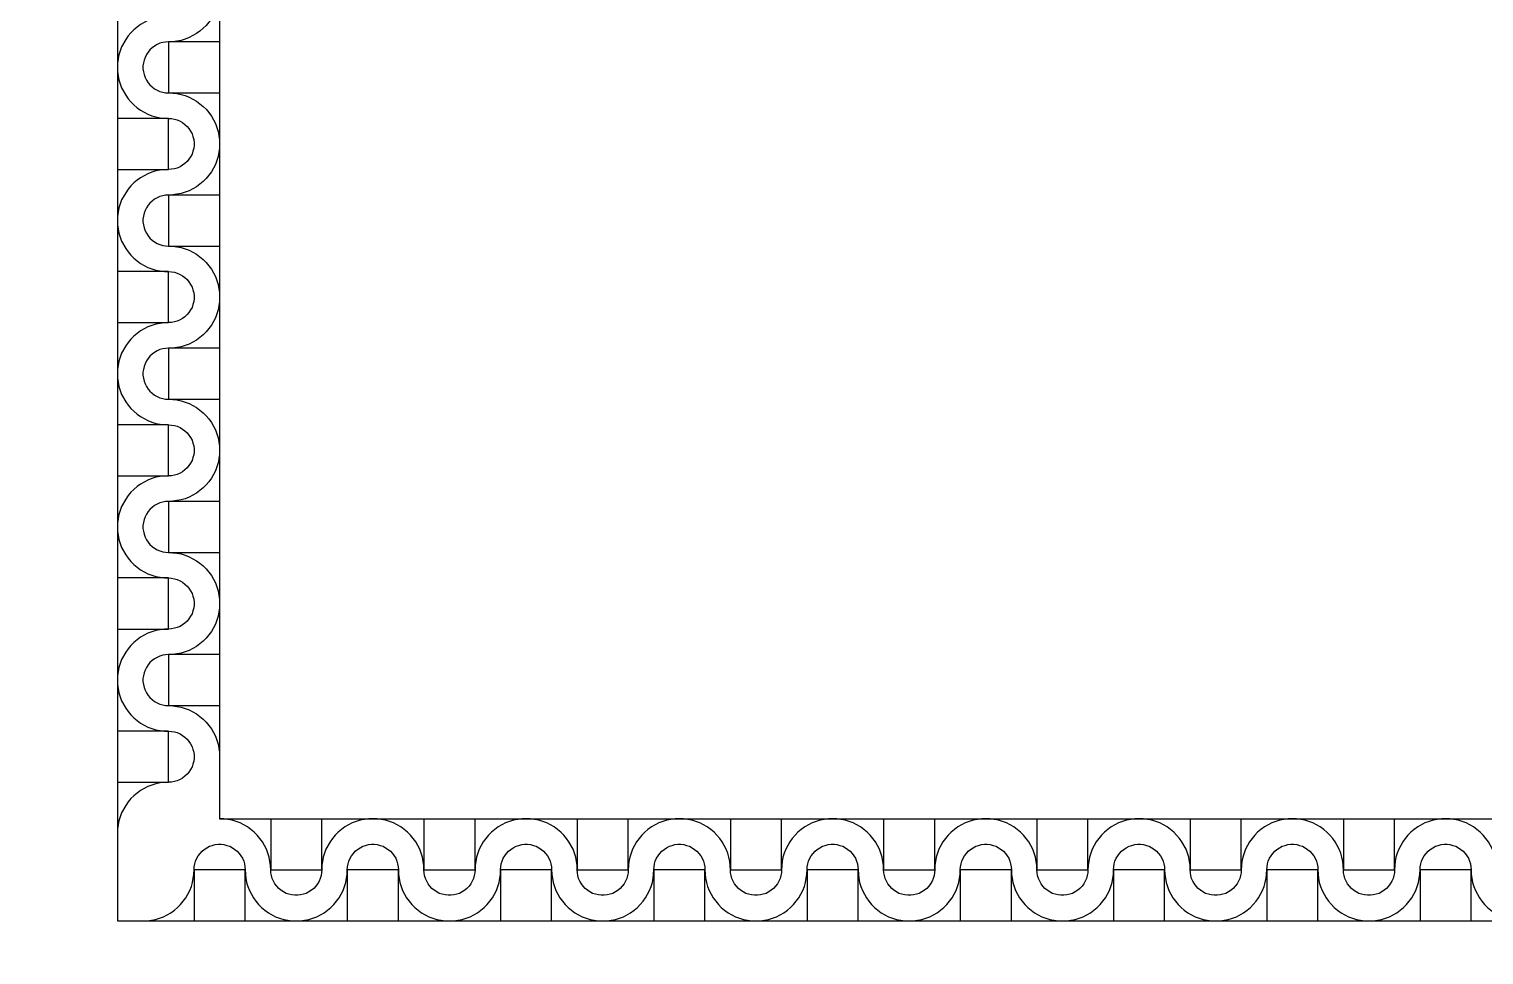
# Model space of a CAD drawing. Extents: x 190.8 to 267.1, y 124 to 174.8.
# Drawn here: x 217.604 to 219.597, y 134.964 to 136.233 of the extents above; entities that cross this region are included whole.
import ezdxf

# ---------------------------------------------------------------- set-up
doc = ezdxf.new("R2010")
doc.units = 0
doc.header["$MEASUREMENT"] = 0

msp = doc.modelspace()

# ---------------------------------------------------------------- linework, layer by layer
msp.add_lwpolyline([(220.4896, 135.0106), (220.4896, 132.8456), (205.4896, 132.8456), (204.0684, 134.2479), (204.0684, 138.1133), (205.4896, 139.5156), (220.4896, 139.5156), (220.4896, 137.3506), (217.7246, 137.3506), (217.7246, 135.0106)], close=True)
for points in [[(220.6646, 137.2106), (217.8646, 137.2106), (217.8646, 135.1506), (220.6646, 135.1506)], [(217.8646, 136.2856), (217.8644, 136.2798), (217.8636, 136.2741), (217.8626, 136.2683), (217.8609, 136.2628), (217.8589, 136.2573), (217.8534, 136.2473), (217.8499, 136.2426), (217.8461, 136.2381), (217.8421, 136.2341), (217.8376, 136.2303), (217.8329, 136.2268), (217.8229, 136.2213), (217.8174, 136.2193), (217.8119, 136.2176), (217.8061, 136.2166), (217.8004, 136.2158), (217.7946, 136.2156)], [(217.7946, 136.2506), (217.7889, 136.2503), (217.7831, 136.2496), (217.7774, 136.2486), (217.7719, 136.2468), (217.7664, 136.2448), (217.7564, 136.2393), (217.7516, 136.2358), (217.7471, 136.2321), (217.7431, 136.2281), (217.7394, 136.2236), (217.7359, 136.2188), (217.7304, 136.2088), (217.7284, 136.2033), (217.7266, 136.1978), (217.7256, 136.1921), (217.7249, 136.1863), (217.7246, 136.1806)], [(217.7946, 136.2156), (217.7906, 136.2153), (217.7866, 136.2146), (217.7826, 136.2136), (217.7789, 136.2118), (217.7754, 136.2098), (217.7721, 136.2073), (217.7691, 136.2046), (217.7666, 136.2016), (217.7644, 136.1981), (217.7624, 136.1943), (217.7611, 136.1906), (217.7601, 136.1866), (217.7596, 136.1826), (217.7596, 136.1786), (217.7601, 136.1746), (217.7611, 136.1706), (217.7624, 136.1666), (217.7644, 136.1631), (217.7666, 136.1596), (217.7691, 136.1566), (217.7721, 136.1538), (217.7754, 136.1513), (217.7789, 136.1493), (217.7826, 136.1476), (217.7866, 136.1466), (217.7906, 136.1458), (217.7946, 136.1456)], [(217.8646, 136.2156), (217.7946, 136.2156), (217.7946, 136.1456), (217.8646, 136.1456)], [(217.7246, 136.1806), (217.7249, 136.1748), (217.7256, 136.1691), (217.7266, 136.1633), (217.7284, 136.1578), (217.7304, 136.1523), (217.7359, 136.1423), (217.7394, 136.1376), (217.7431, 136.1331), (217.7471, 136.1291), (217.7516, 136.1253), (217.7564, 136.1218), (217.7664, 136.1163), (217.7719, 136.1143), (217.7774, 136.1126), (217.7831, 136.1116), (217.7889, 136.1108), (217.7946, 136.1106)], [(217.7946, 136.1456), (217.8004, 136.1453), (217.8061, 136.1446), (217.8119, 136.1436), (217.8174, 136.1418), (217.8229, 136.1398), (217.8329, 136.1343), (217.8376, 136.1308), (217.8421, 136.1271), (217.8461, 136.1231), (217.8499, 136.1186), (217.8534, 136.1138), (217.8589, 136.1038), (217.8609, 136.0983), (217.8626, 136.0928), (217.8636, 136.0871), (217.8644, 136.0813), (217.8646, 136.0756)], [(217.7246, 136.0406), (217.7946, 136.0406), (217.7946, 136.1106), (217.7246, 136.1106)], [(217.7946, 136.1106), (217.7986, 136.1103), (217.8026, 136.1096), (217.8066, 136.1086), (217.8104, 136.1068), (217.8139, 136.1048), (217.8171, 136.1023), (217.8201, 136.0996), (217.8226, 136.0966), (217.8249, 136.0931), (217.8269, 136.0893), (217.8281, 136.0856), (217.8291, 136.0816), (217.8296, 136.0776), (217.8296, 136.0736), (217.8291, 136.0696), (217.8281, 136.0656), (217.8269, 136.0616), (217.8249, 136.0581), (217.8226, 136.0546), (217.8201, 136.0516), (217.8171, 136.0488), (217.8139, 136.0463), (217.8104, 136.0443), (217.8066, 136.0426), (217.8026, 136.0416), (217.7986, 136.0408), (217.7946, 136.0406)], [(217.8646, 136.0756), (217.8644, 136.0698), (217.8636, 136.0641), (217.8626, 136.0583), (217.8609, 136.0528), (217.8589, 136.0473), (217.8534, 136.0373), (217.8499, 136.0326), (217.8461, 136.0281), (217.8421, 136.0241), (217.8376, 136.0203), (217.8329, 136.0168), (217.8229, 136.0113), (217.8174, 136.0093), (217.8119, 136.0076), (217.8061, 136.0066), (217.8004, 136.0058), (217.7946, 136.0056)], [(217.7946, 136.0406), (217.7889, 136.0403), (217.7831, 136.0396), (217.7774, 136.0386), (217.7719, 136.0368), (217.7664, 136.0348), (217.7564, 136.0293), (217.7516, 136.0258), (217.7471, 136.0221), (217.7431, 136.0181), (217.7394, 136.0136), (217.7359, 136.0088), (217.7304, 135.9988), (217.7284, 135.9933), (217.7266, 135.9878), (217.7256, 135.9821), (217.7249, 135.9763), (217.7246, 135.9706)], [(217.7946, 136.0056), (217.7906, 136.0053), (217.7866, 136.0046), (217.7826, 136.0036), (217.7789, 136.0018), (217.7754, 135.9998), (217.7721, 135.9973), (217.7691, 135.9946), (217.7666, 135.9916), (217.7644, 135.9881), (217.7624, 135.9843), (217.7611, 135.9806), (217.7601, 135.9766), (217.7596, 135.9726), (217.7596, 135.9686), (217.7601, 135.9646), (217.7611, 135.9606), (217.7624, 135.9566), (217.7644, 135.9531), (217.7666, 135.9496), (217.7691, 135.9466), (217.7721, 135.9438), (217.7754, 135.9413), (217.7789, 135.9393), (217.7826, 135.9376), (217.7866, 135.9366), (217.7906, 135.9358), (217.7946, 135.9356)], [(217.8646, 136.0056), (217.7946, 136.0056), (217.7946, 135.9356), (217.8646, 135.9356)], [(217.7246, 135.9706), (217.7249, 135.9648), (217.7256, 135.9591), (217.7266, 135.9533), (217.7284, 135.9478), (217.7304, 135.9423), (217.7359, 135.9323), (217.7394, 135.9276), (217.7431, 135.9231), (217.7471, 135.9191), (217.7516, 135.9153), (217.7564, 135.9118), (217.7664, 135.9063), (217.7719, 135.9043), (217.7774, 135.9026), (217.7831, 135.9016), (217.7889, 135.9008), (217.7946, 135.9006)], [(217.7946, 135.9356), (217.8004, 135.9353), (217.8061, 135.9346), (217.8119, 135.9336), (217.8174, 135.9318), (217.8229, 135.9298), (217.8329, 135.9243), (217.8376, 135.9208), (217.8421, 135.9171), (217.8461, 135.9131), (217.8499, 135.9086), (217.8534, 135.9038), (217.8589, 135.8938), (217.8609, 135.8883), (217.8626, 135.8828), (217.8636, 135.8771), (217.8644, 135.8713), (217.8646, 135.8656)], [(217.7246, 135.8306), (217.7946, 135.8306), (217.7946, 135.9006), (217.7246, 135.9006)], [(217.7946, 135.9006), (217.7986, 135.9003), (217.8026, 135.8996), (217.8066, 135.8986), (217.8104, 135.8968), (217.8139, 135.8948), (217.8171, 135.8923), (217.8201, 135.8896), (217.8226, 135.8866), (217.8249, 135.8831), (217.8269, 135.8793), (217.8281, 135.8756), (217.8291, 135.8716), (217.8296, 135.8676), (217.8296, 135.8636), (217.8291, 135.8596), (217.8281, 135.8556), (217.8269, 135.8516), (217.8249, 135.8481), (217.8226, 135.8446), (217.8201, 135.8416), (217.8171, 135.8388), (217.8139, 135.8363), (217.8104, 135.8343), (217.8066, 135.8326), (217.8026, 135.8316), (217.7986, 135.8308), (217.7946, 135.8306)], [(217.8646, 135.8656), (217.8644, 135.8598), (217.8636, 135.8541), (217.8626, 135.8483), (217.8609, 135.8428), (217.8589, 135.8373), (217.8534, 135.8273), (217.8499, 135.8226), (217.8461, 135.8181), (217.8421, 135.8141), (217.8376, 135.8103), (217.8329, 135.8068), (217.8229, 135.8013), (217.8174, 135.7993), (217.8119, 135.7976), (217.8061, 135.7966), (217.8004, 135.7958), (217.7946, 135.7956)], [(217.7946, 135.8306), (217.7889, 135.8303), (217.7831, 135.8296), (217.7774, 135.8286), (217.7719, 135.8268), (217.7664, 135.8248), (217.7564, 135.8193), (217.7516, 135.8158), (217.7471, 135.8121), (217.7431, 135.8081), (217.7394, 135.8036), (217.7359, 135.7988), (217.7304, 135.7888), (217.7284, 135.7833), (217.7266, 135.7778), (217.7256, 135.7721), (217.7249, 135.7663), (217.7246, 135.7606)], [(217.7946, 135.7956), (217.7906, 135.7953), (217.7866, 135.7946), (217.7826, 135.7936), (217.7789, 135.7918), (217.7754, 135.7898), (217.7721, 135.7873), (217.7691, 135.7846), (217.7666, 135.7816), (217.7644, 135.7781), (217.7624, 135.7743), (217.7611, 135.7706), (217.7601, 135.7666), (217.7596, 135.7626), (217.7596, 135.7586), (217.7601, 135.7546), (217.7611, 135.7506), (217.7624, 135.7466), (217.7644, 135.7431), (217.7666, 135.7396), (217.7691, 135.7366), (217.7721, 135.7338), (217.7754, 135.7313), (217.7789, 135.7293), (217.7826, 135.7276), (217.7866, 135.7266), (217.7906, 135.7258), (217.7946, 135.7256)], [(217.8646, 135.7956), (217.7946, 135.7956), (217.7946, 135.7256), (217.8646, 135.7256)], [(217.7246, 135.7606), (217.7249, 135.7548), (217.7256, 135.7491), (217.7266, 135.7433), (217.7284, 135.7378), (217.7304, 135.7323), (217.7359, 135.7223), (217.7394, 135.7176), (217.7431, 135.7131), (217.7471, 135.7091), (217.7516, 135.7053), (217.7564, 135.7018), (217.7664, 135.6963), (217.7719, 135.6943), (217.7774, 135.6926), (217.7831, 135.6916), (217.7889, 135.6908), (217.7946, 135.6906)], [(217.7946, 135.7256), (217.8004, 135.7253), (217.8061, 135.7246), (217.8119, 135.7236), (217.8174, 135.7218), (217.8229, 135.7198), (217.8329, 135.7143), (217.8376, 135.7108), (217.8421, 135.7071), (217.8461, 135.7031), (217.8499, 135.6986), (217.8534, 135.6938), (217.8589, 135.6838), (217.8609, 135.6783), (217.8626, 135.6728), (217.8636, 135.6671), (217.8644, 135.6613), (217.8646, 135.6556)], [(217.7246, 135.6206), (217.7946, 135.6206), (217.7946, 135.6906), (217.7246, 135.6906)], [(217.7946, 135.6906), (217.7986, 135.6903), (217.8026, 135.6896), (217.8066, 135.6886), (217.8104, 135.6868), (217.8139, 135.6848), (217.8171, 135.6823), (217.8201, 135.6796), (217.8226, 135.6766), (217.8249, 135.6731), (217.8269, 135.6693), (217.8281, 135.6656), (217.8291, 135.6616), (217.8296, 135.6576), (217.8296, 135.6536), (217.8291, 135.6496), (217.8281, 135.6456), (217.8269, 135.6416), (217.8249, 135.6381), (217.8226, 135.6346), (217.8201, 135.6316), (217.8171, 135.6288), (217.8139, 135.6263), (217.8104, 135.6243), (217.8066, 135.6226), (217.8026, 135.6216), (217.7986, 135.6208), (217.7946, 135.6206)], [(217.8646, 135.6556), (217.8644, 135.6498), (217.8636, 135.6441), (217.8626, 135.6383), (217.8609, 135.6328), (217.8589, 135.6273), (217.8534, 135.6173), (217.8499, 135.6126), (217.8461, 135.6081), (217.8421, 135.6041), (217.8376, 135.6003), (217.8329, 135.5968), (217.8229, 135.5913), (217.8174, 135.5893), (217.8119, 135.5876), (217.8061, 135.5866), (217.8004, 135.5858), (217.7946, 135.5856)], [(217.7946, 135.6206), (217.7889, 135.6203), (217.7831, 135.6196), (217.7774, 135.6186), (217.7719, 135.6168), (217.7664, 135.6148), (217.7564, 135.6093), (217.7516, 135.6058), (217.7471, 135.6021), (217.7431, 135.5981), (217.7394, 135.5936), (217.7359, 135.5888), (217.7304, 135.5788), (217.7284, 135.5733), (217.7266, 135.5678), (217.7256, 135.5621), (217.7249, 135.5563), (217.7246, 135.5506)], [(217.7946, 135.5856), (217.7906, 135.5853), (217.7866, 135.5846), (217.7826, 135.5836), (217.7789, 135.5818), (217.7754, 135.5798), (217.7721, 135.5773), (217.7691, 135.5746), (217.7666, 135.5716), (217.7644, 135.5681), (217.7624, 135.5643), (217.7611, 135.5606), (217.7601, 135.5566), (217.7596, 135.5526), (217.7596, 135.5486), (217.7601, 135.5446), (217.7611, 135.5406), (217.7624, 135.5366), (217.7644, 135.5331), (217.7666, 135.5296), (217.7691, 135.5266), (217.7721, 135.5238), (217.7754, 135.5213), (217.7789, 135.5193), (217.7826, 135.5176), (217.7866, 135.5166), (217.7906, 135.5158), (217.7946, 135.5156)], [(217.8646, 135.5856), (217.7946, 135.5856), (217.7946, 135.5156), (217.8646, 135.5156)], [(217.7246, 135.5506), (217.7249, 135.5448), (217.7256, 135.5391), (217.7266, 135.5333), (217.7284, 135.5278), (217.7304, 135.5223), (217.7359, 135.5123), (217.7394, 135.5076), (217.7431, 135.5031), (217.7471, 135.4991), (217.7516, 135.4953), (217.7564, 135.4918), (217.7664, 135.4863), (217.7719, 135.4843), (217.7774, 135.4826), (217.7831, 135.4816), (217.7889, 135.4808), (217.7946, 135.4806)], [(217.7946, 135.5156), (217.8004, 135.5153), (217.8061, 135.5146), (217.8119, 135.5136), (217.8174, 135.5118), (217.8229, 135.5098), (217.8329, 135.5043), (217.8376, 135.5008), (217.8421, 135.4971), (217.8461, 135.4931), (217.8499, 135.4886), (217.8534, 135.4838), (217.8589, 135.4738), (217.8609, 135.4683), (217.8626, 135.4628), (217.8636, 135.4571), (217.8644, 135.4513), (217.8646, 135.4456)], [(217.7246, 135.4106), (217.7946, 135.4106), (217.7946, 135.4806), (217.7246, 135.4806)], [(217.7946, 135.4806), (217.7986, 135.4803), (217.8026, 135.4796), (217.8066, 135.4786), (217.8104, 135.4768), (217.8139, 135.4748), (217.8171, 135.4723), (217.8201, 135.4696), (217.8226, 135.4666), (217.8249, 135.4631), (217.8269, 135.4593), (217.8281, 135.4556), (217.8291, 135.4516), (217.8296, 135.4476), (217.8296, 135.4436), (217.8291, 135.4396), (217.8281, 135.4356), (217.8269, 135.4316), (217.8249, 135.4281), (217.8226, 135.4246), (217.8201, 135.4216), (217.8171, 135.4188), (217.8139, 135.4163), (217.8104, 135.4143), (217.8066, 135.4126), (217.8026, 135.4116), (217.7986, 135.4108), (217.7946, 135.4106)], [(217.8646, 135.4456), (217.8644, 135.4398), (217.8636, 135.4341), (217.8626, 135.4283), (217.8609, 135.4228), (217.8589, 135.4173), (217.8534, 135.4073), (217.8499, 135.4026), (217.8461, 135.3981), (217.8421, 135.3941), (217.8376, 135.3903), (217.8329, 135.3868), (217.8229, 135.3813), (217.8174, 135.3793), (217.8119, 135.3776), (217.8061, 135.3766), (217.8004, 135.3758), (217.7946, 135.3756)], [(217.7946, 135.4106), (217.7889, 135.4103), (217.7831, 135.4096), (217.7774, 135.4086), (217.7719, 135.4068), (217.7664, 135.4048), (217.7564, 135.3993), (217.7516, 135.3958), (217.7471, 135.3921), (217.7431, 135.3881), (217.7394, 135.3836), (217.7359, 135.3788), (217.7304, 135.3688), (217.7284, 135.3633), (217.7266, 135.3578), (217.7256, 135.3521), (217.7249, 135.3463), (217.7246, 135.3406)], [(217.7946, 135.3756), (217.7906, 135.3753), (217.7866, 135.3746), (217.7826, 135.3736), (217.7789, 135.3718), (217.7754, 135.3698), (217.7721, 135.3673), (217.7691, 135.3646), (217.7666, 135.3616), (217.7644, 135.3581), (217.7624, 135.3543), (217.7611, 135.3506), (217.7601, 135.3466), (217.7596, 135.3426), (217.7596, 135.3386), (217.7601, 135.3346), (217.7611, 135.3306), (217.7624, 135.3266), (217.7644, 135.3231), (217.7666, 135.3196), (217.7691, 135.3166), (217.7721, 135.3138), (217.7754, 135.3113), (217.7789, 135.3093), (217.7826, 135.3076), (217.7866, 135.3066), (217.7906, 135.3058), (217.7946, 135.3056)], [(217.8646, 135.3756), (217.7946, 135.3756), (217.7946, 135.3056), (217.8646, 135.3056)], [(217.7246, 135.3406), (217.7249, 135.3348), (217.7256, 135.3291), (217.7266, 135.3233), (217.7284, 135.3178), (217.7304, 135.3123), (217.7359, 135.3023), (217.7394, 135.2976), (217.7431, 135.2931), (217.7471, 135.2891), (217.7516, 135.2853), (217.7564, 135.2818), (217.7664, 135.2763), (217.7719, 135.2743), (217.7774, 135.2726), (217.7831, 135.2716), (217.7889, 135.2708), (217.7946, 135.2706)], [(217.7946, 135.3056), (217.8004, 135.3053), (217.8061, 135.3046), (217.8119, 135.3036), (217.8174, 135.3018), (217.8229, 135.2998), (217.8329, 135.2943), (217.8376, 135.2908), (217.8421, 135.2871), (217.8461, 135.2831), (217.8499, 135.2786), (217.8534, 135.2738), (217.8589, 135.2638), (217.8609, 135.2583), (217.8626, 135.2528), (217.8636, 135.2471), (217.8644, 135.2413), (217.8646, 135.2356)], [(217.7246, 135.2006), (217.7946, 135.2006), (217.7946, 135.2706), (217.7246, 135.2706)], [(217.7946, 135.2706), (217.7986, 135.2703), (217.8026, 135.2696), (217.8066, 135.2686), (217.8104, 135.2668), (217.8139, 135.2648), (217.8171, 135.2623), (217.8201, 135.2596), (217.8226, 135.2566), (217.8249, 135.2531), (217.8269, 135.2493), (217.8281, 135.2456), (217.8291, 135.2416), (217.8296, 135.2376), (217.8296, 135.2336), (217.8291, 135.2296), (217.8281, 135.2256), (217.8269, 135.2216), (217.8249, 135.2181), (217.8226, 135.2146), (217.8201, 135.2116), (217.8171, 135.2088), (217.8139, 135.2063), (217.8104, 135.2043), (217.8066, 135.2026), (217.8026, 135.2016), (217.7986, 135.2008), (217.7946, 135.2006)], [(217.7946, 135.2006), (217.7889, 135.2003), (217.7831, 135.1996), (217.7774, 135.1986), (217.7719, 135.1968), (217.7664, 135.1948), (217.7564, 135.1893), (217.7516, 135.1858), (217.7471, 135.1821), (217.7431, 135.1781), (217.7394, 135.1736), (217.7359, 135.1688), (217.7304, 135.1588), (217.7284, 135.1533), (217.7266, 135.1478), (217.7256, 135.1421), (217.7249, 135.1363), (217.7246, 135.1306)], [(217.9346, 135.0806), (217.9344, 135.0863), (217.9336, 135.0921), (217.9326, 135.0978), (217.9309, 135.1033), (217.9289, 135.1088), (217.9234, 135.1188), (217.9199, 135.1236), (217.9161, 135.1281), (217.9121, 135.1321), (217.9076, 135.1358), (217.9029, 135.1393), (217.8929, 135.1448), (217.8874, 135.1468), (217.8819, 135.1486), (217.8761, 135.1496), (217.8704, 135.1503), (217.8646, 135.1506)], [(217.9346, 135.1506), (217.9346, 135.0806), (218.0046, 135.0806), (218.0046, 135.1506)], [(218.0746, 135.1506), (218.0689, 135.1503), (218.0631, 135.1496), (218.0574, 135.1486), (218.0519, 135.1468), (218.0464, 135.1448), (218.0364, 135.1393), (218.0316, 135.1358), (218.0271, 135.1321), (218.0231, 135.1281), (218.0194, 135.1236), (218.0159, 135.1188), (218.0104, 135.1088), (218.0084, 135.1033), (218.0066, 135.0978), (218.0056, 135.0921), (218.0049, 135.0863), (218.0046, 135.0806)], [(218.1446, 135.0806), (218.1444, 135.0863), (218.1436, 135.0921), (218.1426, 135.0978), (218.1409, 135.1033), (218.1389, 135.1088), (218.1334, 135.1188), (218.1299, 135.1236), (218.1261, 135.1281), (218.1221, 135.1321), (218.1176, 135.1358), (218.1129, 135.1393), (218.1029, 135.1448), (218.0974, 135.1468), (218.0919, 135.1486), (218.0861, 135.1496), (218.0804, 135.1503), (218.0746, 135.1506)], [(218.1446, 135.1506), (218.1446, 135.0806), (218.2146, 135.0806), (218.2146, 135.1506)], [(218.2846, 135.1506), (218.2789, 135.1503), (218.2731, 135.1496), (218.2674, 135.1486), (218.2619, 135.1468), (218.2564, 135.1448), (218.2464, 135.1393), (218.2416, 135.1358), (218.2371, 135.1321), (218.2331, 135.1281), (218.2294, 135.1236), (218.2259, 135.1188), (218.2204, 135.1088), (218.2184, 135.1033), (218.2166, 135.0978), (218.2156, 135.0921), (218.2149, 135.0863), (218.2146, 135.0806)], [(218.3546, 135.0806), (218.3544, 135.0863), (218.3536, 135.0921), (218.3526, 135.0978), (218.3509, 135.1033), (218.3489, 135.1088), (218.3434, 135.1188), (218.3399, 135.1236), (218.3361, 135.1281), (218.3321, 135.1321), (218.3276, 135.1358), (218.3229, 135.1393), (218.3129, 135.1448), (218.3074, 135.1468), (218.3019, 135.1486), (218.2961, 135.1496), (218.2904, 135.1503), (218.2846, 135.1506)], [(218.3546, 135.1506), (218.3546, 135.0806), (218.4246, 135.0806), (218.4246, 135.1506)], [(218.4946, 135.1506), (218.4889, 135.1503), (218.4831, 135.1496), (218.4774, 135.1486), (218.4719, 135.1468), (218.4664, 135.1448), (218.4564, 135.1393), (218.4516, 135.1358), (218.4471, 135.1321), (218.4431, 135.1281), (218.4394, 135.1236), (218.4359, 135.1188), (218.4304, 135.1088), (218.4284, 135.1033), (218.4266, 135.0978), (218.4256, 135.0921), (218.4249, 135.0863), (218.4246, 135.0806)], [(218.5646, 135.0806), (218.5644, 135.0863), (218.5636, 135.0921), (218.5626, 135.0978), (218.5609, 135.1033), (218.5589, 135.1088), (218.5534, 135.1188), (218.5499, 135.1236), (218.5461, 135.1281), (218.5421, 135.1321), (218.5376, 135.1358), (218.5329, 135.1393), (218.5229, 135.1448), (218.5174, 135.1468), (218.5119, 135.1486), (218.5061, 135.1496), (218.5004, 135.1503), (218.4946, 135.1506)], [(218.5646, 135.1506), (218.5646, 135.0806), (218.6346, 135.0806), (218.6346, 135.1506)], [(218.7046, 135.1506), (218.6989, 135.1503), (218.6931, 135.1496), (218.6874, 135.1486), (218.6819, 135.1468), (218.6764, 135.1448), (218.6664, 135.1393), (218.6616, 135.1358), (218.6571, 135.1321), (218.6531, 135.1281), (218.6494, 135.1236), (218.6459, 135.1188), (218.6404, 135.1088), (218.6384, 135.1033), (218.6366, 135.0978), (218.6356, 135.0921), (218.6349, 135.0863), (218.6346, 135.0806)], [(218.7746, 135.0806), (218.7744, 135.0863), (218.7736, 135.0921), (218.7726, 135.0978), (218.7709, 135.1033), (218.7689, 135.1088), (218.7634, 135.1188), (218.7599, 135.1236), (218.7561, 135.1281), (218.7521, 135.1321), (218.7476, 135.1358), (218.7429, 135.1393), (218.7329, 135.1448), (218.7274, 135.1468), (218.7219, 135.1486), (218.7161, 135.1496), (218.7104, 135.1503), (218.7046, 135.1506)], [(218.7746, 135.1506), (218.7746, 135.0806), (218.8446, 135.0806), (218.8446, 135.1506)], [(218.9146, 135.1506), (218.9089, 135.1503), (218.9031, 135.1496), (218.8974, 135.1486), (218.8919, 135.1468), (218.8864, 135.1448), (218.8764, 135.1393), (218.8716, 135.1358), (218.8671, 135.1321), (218.8631, 135.1281), (218.8594, 135.1236), (218.8559, 135.1188), (218.8504, 135.1088), (218.8484, 135.1033), (218.8466, 135.0978), (218.8456, 135.0921), (218.8449, 135.0863), (218.8446, 135.0806)], [(218.9846, 135.0806), (218.9844, 135.0863), (218.9836, 135.0921), (218.9826, 135.0978), (218.9809, 135.1033), (218.9789, 135.1088), (218.9734, 135.1188), (218.9699, 135.1236), (218.9661, 135.1281), (218.9621, 135.1321), (218.9576, 135.1358), (218.9529, 135.1393), (218.9429, 135.1448), (218.9374, 135.1468), (218.9319, 135.1486), (218.9261, 135.1496), (218.9204, 135.1503), (218.9146, 135.1506)], [(218.9846, 135.1506), (218.9846, 135.0806), (219.0546, 135.0806), (219.0546, 135.1506)], [(219.1246, 135.1506), (219.1189, 135.1503), (219.1131, 135.1496), (219.1074, 135.1486), (219.1019, 135.1468), (219.0964, 135.1448), (219.0864, 135.1393), (219.0816, 135.1358), (219.0771, 135.1321), (219.0731, 135.1281), (219.0694, 135.1236), (219.0659, 135.1188), (219.0604, 135.1088), (219.0584, 135.1033), (219.0566, 135.0978), (219.0556, 135.0921), (219.0549, 135.0863), (219.0546, 135.0806)], [(219.1946, 135.0806), (219.1944, 135.0863), (219.1936, 135.0921), (219.1926, 135.0978), (219.1909, 135.1033), (219.1889, 135.1088), (219.1834, 135.1188), (219.1799, 135.1236), (219.1761, 135.1281), (219.1721, 135.1321), (219.1676, 135.1358), (219.1629, 135.1393), (219.1529, 135.1448), (219.1474, 135.1468), (219.1419, 135.1486), (219.1361, 135.1496), (219.1304, 135.1503), (219.1246, 135.1506)], [(219.1946, 135.1506), (219.1946, 135.0806), (219.2646, 135.0806), (219.2646, 135.1506)], [(219.3346, 135.1506), (219.3289, 135.1503), (219.3231, 135.1496), (219.3174, 135.1486), (219.3119, 135.1468), (219.3064, 135.1448), (219.2964, 135.1393), (219.2916, 135.1358), (219.2871, 135.1321), (219.2831, 135.1281), (219.2794, 135.1236), (219.2759, 135.1188), (219.2704, 135.1088), (219.2684, 135.1033), (219.2666, 135.0978), (219.2656, 135.0921), (219.2649, 135.0863), (219.2646, 135.0806)], [(219.4046, 135.0806), (219.4044, 135.0863), (219.4036, 135.0921), (219.4026, 135.0978), (219.4009, 135.1033), (219.3989, 135.1088), (219.3934, 135.1188), (219.3899, 135.1236), (219.3861, 135.1281), (219.3821, 135.1321), (219.3776, 135.1358), (219.3729, 135.1393), (219.3629, 135.1448), (219.3574, 135.1468), (219.3519, 135.1486), (219.3461, 135.1496), (219.3404, 135.1503), (219.3346, 135.1506)], [(219.4046, 135.1506), (219.4046, 135.0806), (219.4746, 135.0806), (219.4746, 135.1506)], [(219.5446, 135.1506), (219.5389, 135.1503), (219.5331, 135.1496), (219.5274, 135.1486), (219.5219, 135.1468), (219.5164, 135.1448), (219.5064, 135.1393), (219.5016, 135.1358), (219.4971, 135.1321), (219.4931, 135.1281), (219.4894, 135.1236), (219.4859, 135.1188), (219.4804, 135.1088), (219.4784, 135.1033), (219.4766, 135.0978), (219.4756, 135.0921), (219.4749, 135.0863), (219.4746, 135.0806)], [(219.6146, 135.0806), (219.6144, 135.0863), (219.6136, 135.0921), (219.6126, 135.0978), (219.6109, 135.1033), (219.6089, 135.1088), (219.6034, 135.1188), (219.5999, 135.1236), (219.5961, 135.1281), (219.5921, 135.1321), (219.5876, 135.1358), (219.5829, 135.1393), (219.5729, 135.1448), (219.5674, 135.1468), (219.5619, 135.1486), (219.5561, 135.1496), (219.5504, 135.1503), (219.5446, 135.1506)], [(217.8296, 135.0806), (217.8299, 135.0846), (217.8306, 135.0886), (217.8316, 135.0926), (217.8334, 135.0963), (217.8354, 135.0998), (217.8379, 135.1031), (217.8406, 135.1061), (217.8436, 135.1086), (217.8471, 135.1108), (217.8509, 135.1128), (217.8546, 135.1141), (217.8586, 135.1151), (217.8626, 135.1156), (217.8666, 135.1156), (217.8706, 135.1151), (217.8746, 135.1141), (217.8786, 135.1128), (217.8821, 135.1108), (217.8856, 135.1086), (217.8886, 135.1061), (217.8914, 135.1031), (217.8939, 135.0998), (217.8959, 135.0963), (217.8976, 135.0926), (217.8986, 135.0886), (217.8994, 135.0846), (217.8996, 135.0806)], [(218.0396, 135.0806), (218.0399, 135.0846), (218.0406, 135.0886), (218.0416, 135.0926), (218.0434, 135.0963), (218.0454, 135.0998), (218.0479, 135.1031), (218.0506, 135.1061), (218.0536, 135.1086), (218.0571, 135.1108), (218.0609, 135.1128), (218.0646, 135.1141), (218.0686, 135.1151), (218.0726, 135.1156), (218.0766, 135.1156), (218.0806, 135.1151), (218.0846, 135.1141), (218.0886, 135.1128), (218.0921, 135.1108), (218.0956, 135.1086), (218.0986, 135.1061), (218.1014, 135.1031), (218.1039, 135.0998), (218.1059, 135.0963), (218.1076, 135.0926), (218.1086, 135.0886), (218.1094, 135.0846), (218.1096, 135.0806)], [(218.2496, 135.0806), (218.2499, 135.0846), (218.2506, 135.0886), (218.2516, 135.0926), (218.2534, 135.0963), (218.2554, 135.0998), (218.2579, 135.1031), (218.2606, 135.1061), (218.2636, 135.1086), (218.2671, 135.1108), (218.2709, 135.1128), (218.2746, 135.1141), (218.2786, 135.1151), (218.2826, 135.1156), (218.2866, 135.1156), (218.2906, 135.1151), (218.2946, 135.1141), (218.2986, 135.1128), (218.3021, 135.1108), (218.3056, 135.1086), (218.3086, 135.1061), (218.3114, 135.1031), (218.3139, 135.0998), (218.3159, 135.0963), (218.3176, 135.0926), (218.3186, 135.0886), (218.3194, 135.0846), (218.3196, 135.0806)], [(218.4596, 135.0806), (218.4599, 135.0846), (218.4606, 135.0886), (218.4616, 135.0926), (218.4634, 135.0963), (218.4654, 135.0998), (218.4679, 135.1031), (218.4706, 135.1061), (218.4736, 135.1086), (218.4771, 135.1108), (218.4809, 135.1128), (218.4846, 135.1141), (218.4886, 135.1151), (218.4926, 135.1156), (218.4966, 135.1156), (218.5006, 135.1151), (218.5046, 135.1141), (218.5086, 135.1128), (218.5121, 135.1108), (218.5156, 135.1086), (218.5186, 135.1061), (218.5214, 135.1031), (218.5239, 135.0998), (218.5259, 135.0963), (218.5276, 135.0926), (218.5286, 135.0886), (218.5294, 135.0846), (218.5296, 135.0806)], [(218.6696, 135.0806), (218.6699, 135.0846), (218.6706, 135.0886), (218.6716, 135.0926), (218.6734, 135.0963), (218.6754, 135.0998), (218.6779, 135.1031), (218.6806, 135.1061), (218.6836, 135.1086), (218.6871, 135.1108), (218.6909, 135.1128), (218.6946, 135.1141), (218.6986, 135.1151), (218.7026, 135.1156), (218.7066, 135.1156), (218.7106, 135.1151), (218.7146, 135.1141), (218.7186, 135.1128), (218.7221, 135.1108), (218.7256, 135.1086), (218.7286, 135.1061), (218.7314, 135.1031), (218.7339, 135.0998), (218.7359, 135.0963), (218.7376, 135.0926), (218.7386, 135.0886), (218.7394, 135.0846), (218.7396, 135.0806)], [(218.8796, 135.0806), (218.8799, 135.0846), (218.8806, 135.0886), (218.8816, 135.0926), (218.8834, 135.0963), (218.8854, 135.0998), (218.8879, 135.1031), (218.8906, 135.1061), (218.8936, 135.1086), (218.8971, 135.1108), (218.9009, 135.1128), (218.9046, 135.1141), (218.9086, 135.1151), (218.9126, 135.1156), (218.9166, 135.1156), (218.9206, 135.1151), (218.9246, 135.1141), (218.9286, 135.1128), (218.9321, 135.1108), (218.9356, 135.1086), (218.9386, 135.1061), (218.9414, 135.1031), (218.9439, 135.0998), (218.9459, 135.0963), (218.9476, 135.0926), (218.9486, 135.0886), (218.9494, 135.0846), (218.9496, 135.0806)], [(219.0896, 135.0806), (219.0899, 135.0846), (219.0906, 135.0886), (219.0916, 135.0926), (219.0934, 135.0963), (219.0954, 135.0998), (219.0979, 135.1031), (219.1006, 135.1061), (219.1036, 135.1086), (219.1071, 135.1108), (219.1109, 135.1128), (219.1146, 135.1141), (219.1186, 135.1151), (219.1226, 135.1156), (219.1266, 135.1156), (219.1306, 135.1151), (219.1346, 135.1141), (219.1386, 135.1128), (219.1421, 135.1108), (219.1456, 135.1086), (219.1486, 135.1061), (219.1514, 135.1031), (219.1539, 135.0998), (219.1559, 135.0963), (219.1576, 135.0926), (219.1586, 135.0886), (219.1594, 135.0846), (219.1596, 135.0806)], [(219.2996, 135.0806), (219.2999, 135.0846), (219.3006, 135.0886), (219.3016, 135.0926), (219.3034, 135.0963), (219.3054, 135.0998), (219.3079, 135.1031), (219.3106, 135.1061), (219.3136, 135.1086), (219.3171, 135.1108), (219.3209, 135.1128), (219.3246, 135.1141), (219.3286, 135.1151), (219.3326, 135.1156), (219.3366, 135.1156), (219.3406, 135.1151), (219.3446, 135.1141), (219.3486, 135.1128), (219.3521, 135.1108), (219.3556, 135.1086), (219.3586, 135.1061), (219.3614, 135.1031), (219.3639, 135.0998), (219.3659, 135.0963), (219.3676, 135.0926), (219.3686, 135.0886), (219.3694, 135.0846), (219.3696, 135.0806)], [(219.5096, 135.0806), (219.5099, 135.0846), (219.5106, 135.0886), (219.5116, 135.0926), (219.5134, 135.0963), (219.5154, 135.0998), (219.5179, 135.1031), (219.5206, 135.1061), (219.5236, 135.1086), (219.5271, 135.1108), (219.5309, 135.1128), (219.5346, 135.1141), (219.5386, 135.1151), (219.5426, 135.1156), (219.5466, 135.1156), (219.5506, 135.1151), (219.5546, 135.1141), (219.5586, 135.1128), (219.5621, 135.1108), (219.5656, 135.1086), (219.5686, 135.1061), (219.5714, 135.1031), (219.5739, 135.0998), (219.5759, 135.0963), (219.5776, 135.0926), (219.5786, 135.0886), (219.5794, 135.0846), (219.5796, 135.0806)], [(217.7596, 135.0106), (217.7654, 135.0108), (217.7711, 135.0116), (217.7769, 135.0126), (217.7824, 135.0143), (217.7879, 135.0163), (217.7979, 135.0218), (217.8026, 135.0253), (217.8071, 135.0291), (217.8111, 135.0331), (217.8149, 135.0376), (217.8184, 135.0423), (217.8239, 135.0523), (217.8259, 135.0578), (217.8276, 135.0633), (217.8286, 135.0691), (217.8294, 135.0748), (217.8296, 135.0806)], [(217.8996, 135.0106), (217.8996, 135.0806), (217.8296, 135.0806), (217.8296, 135.0106)], [(217.8996, 135.0806), (217.8999, 135.0748), (217.9006, 135.0691), (217.9016, 135.0633), (217.9034, 135.0578), (217.9054, 135.0523), (217.9109, 135.0423), (217.9144, 135.0376), (217.9181, 135.0331), (217.9221, 135.0291), (217.9266, 135.0253), (217.9314, 135.0218), (217.9414, 135.0163), (217.9469, 135.0143), (217.9524, 135.0126), (217.9581, 135.0116), (217.9639, 135.0108), (217.9696, 135.0106)], [(218.0046, 135.0806), (218.0044, 135.0766), (218.0036, 135.0726), (218.0026, 135.0686), (218.0009, 135.0648), (217.9989, 135.0613), (217.9964, 135.0581), (217.9936, 135.0551), (217.9906, 135.0526), (217.9871, 135.0503), (217.9834, 135.0483), (217.9796, 135.0471), (217.9756, 135.0461), (217.9716, 135.0456), (217.9676, 135.0456), (217.9636, 135.0461), (217.9596, 135.0471), (217.9556, 135.0483), (217.9521, 135.0503), (217.9486, 135.0526), (217.9456, 135.0551), (217.9429, 135.0581), (217.9404, 135.0613), (217.9384, 135.0648), (217.9366, 135.0686), (217.9356, 135.0726), (217.9349, 135.0766), (217.9346, 135.0806)], [(217.9696, 135.0106), (217.9754, 135.0108), (217.9811, 135.0116), (217.9869, 135.0126), (217.9924, 135.0143), (217.9979, 135.0163), (218.0079, 135.0218), (218.0126, 135.0253), (218.0171, 135.0291), (218.0211, 135.0331), (218.0249, 135.0376), (218.0284, 135.0423), (218.0339, 135.0523), (218.0359, 135.0578), (218.0376, 135.0633), (218.0386, 135.0691), (218.0394, 135.0748), (218.0396, 135.0806)], [(218.1096, 135.0106), (218.1096, 135.0806), (218.0396, 135.0806), (218.0396, 135.0106)], [(218.1096, 135.0806), (218.1099, 135.0748), (218.1106, 135.0691), (218.1116, 135.0633), (218.1134, 135.0578), (218.1154, 135.0523), (218.1209, 135.0423), (218.1244, 135.0376), (218.1281, 135.0331), (218.1321, 135.0291), (218.1366, 135.0253), (218.1414, 135.0218), (218.1514, 135.0163), (218.1569, 135.0143), (218.1624, 135.0126), (218.1681, 135.0116), (218.1739, 135.0108), (218.1796, 135.0106)], [(218.2146, 135.0806), (218.2144, 135.0766), (218.2136, 135.0726), (218.2126, 135.0686), (218.2109, 135.0648), (218.2089, 135.0613), (218.2064, 135.0581), (218.2036, 135.0551), (218.2006, 135.0526), (218.1971, 135.0503), (218.1934, 135.0483), (218.1896, 135.0471), (218.1856, 135.0461), (218.1816, 135.0456), (218.1776, 135.0456), (218.1736, 135.0461), (218.1696, 135.0471), (218.1656, 135.0483), (218.1621, 135.0503), (218.1586, 135.0526), (218.1556, 135.0551), (218.1529, 135.0581), (218.1504, 135.0613), (218.1484, 135.0648), (218.1466, 135.0686), (218.1456, 135.0726), (218.1449, 135.0766), (218.1446, 135.0806)], [(218.1796, 135.0106), (218.1854, 135.0108), (218.1911, 135.0116), (218.1969, 135.0126), (218.2024, 135.0143), (218.2079, 135.0163), (218.2179, 135.0218), (218.2226, 135.0253), (218.2271, 135.0291), (218.2311, 135.0331), (218.2349, 135.0376), (218.2384, 135.0423), (218.2439, 135.0523), (218.2459, 135.0578), (218.2476, 135.0633), (218.2486, 135.0691), (218.2494, 135.0748), (218.2496, 135.0806)], [(218.3196, 135.0106), (218.3196, 135.0806), (218.2496, 135.0806), (218.2496, 135.0106)], [(218.3196, 135.0806), (218.3199, 135.0748), (218.3206, 135.0691), (218.3216, 135.0633), (218.3234, 135.0578), (218.3254, 135.0523), (218.3309, 135.0423), (218.3344, 135.0376), (218.3381, 135.0331), (218.3421, 135.0291), (218.3466, 135.0253), (218.3514, 135.0218), (218.3614, 135.0163), (218.3669, 135.0143), (218.3724, 135.0126), (218.3781, 135.0116), (218.3839, 135.0108), (218.3896, 135.0106)], [(218.4246, 135.0806), (218.4244, 135.0766), (218.4236, 135.0726), (218.4226, 135.0686), (218.4209, 135.0648), (218.4189, 135.0613), (218.4164, 135.0581), (218.4136, 135.0551), (218.4106, 135.0526), (218.4071, 135.0503), (218.4034, 135.0483), (218.3996, 135.0471), (218.3956, 135.0461), (218.3916, 135.0456), (218.3876, 135.0456), (218.3836, 135.0461), (218.3796, 135.0471), (218.3756, 135.0483), (218.3721, 135.0503), (218.3686, 135.0526), (218.3656, 135.0551), (218.3629, 135.0581), (218.3604, 135.0613), (218.3584, 135.0648), (218.3566, 135.0686), (218.3556, 135.0726), (218.3549, 135.0766), (218.3546, 135.0806)], [(218.3896, 135.0106), (218.3954, 135.0108), (218.4011, 135.0116), (218.4069, 135.0126), (218.4124, 135.0143), (218.4179, 135.0163), (218.4279, 135.0218), (218.4326, 135.0253), (218.4371, 135.0291), (218.4411, 135.0331), (218.4449, 135.0376), (218.4484, 135.0423), (218.4539, 135.0523), (218.4559, 135.0578), (218.4576, 135.0633), (218.4586, 135.0691), (218.4594, 135.0748), (218.4596, 135.0806)], [(218.5296, 135.0106), (218.5296, 135.0806), (218.4596, 135.0806), (218.4596, 135.0106)], [(218.5296, 135.0806), (218.5299, 135.0748), (218.5306, 135.0691), (218.5316, 135.0633), (218.5334, 135.0578), (218.5354, 135.0523), (218.5409, 135.0423), (218.5444, 135.0376), (218.5481, 135.0331), (218.5521, 135.0291), (218.5566, 135.0253), (218.5614, 135.0218), (218.5714, 135.0163), (218.5769, 135.0143), (218.5824, 135.0126), (218.5881, 135.0116), (218.5939, 135.0108), (218.5996, 135.0106)], [(218.6346, 135.0806), (218.6344, 135.0766), (218.6336, 135.0726), (218.6326, 135.0686), (218.6309, 135.0648), (218.6289, 135.0613), (218.6264, 135.0581), (218.6236, 135.0551), (218.6206, 135.0526), (218.6171, 135.0503), (218.6134, 135.0483), (218.6096, 135.0471), (218.6056, 135.0461), (218.6016, 135.0456), (218.5976, 135.0456), (218.5936, 135.0461), (218.5896, 135.0471), (218.5856, 135.0483), (218.5821, 135.0503), (218.5786, 135.0526), (218.5756, 135.0551), (218.5729, 135.0581), (218.5704, 135.0613), (218.5684, 135.0648), (218.5666, 135.0686), (218.5656, 135.0726), (218.5649, 135.0766), (218.5646, 135.0806)], [(218.5996, 135.0106), (218.6054, 135.0108), (218.6111, 135.0116), (218.6169, 135.0126), (218.6224, 135.0143), (218.6279, 135.0163), (218.6379, 135.0218), (218.6426, 135.0253), (218.6471, 135.0291), (218.6511, 135.0331), (218.6549, 135.0376), (218.6584, 135.0423), (218.6639, 135.0523), (218.6659, 135.0578), (218.6676, 135.0633), (218.6686, 135.0691), (218.6694, 135.0748), (218.6696, 135.0806)], [(218.7396, 135.0106), (218.7396, 135.0806), (218.6696, 135.0806), (218.6696, 135.0106)], [(218.7396, 135.0806), (218.7399, 135.0748), (218.7406, 135.0691), (218.7416, 135.0633), (218.7434, 135.0578), (218.7454, 135.0523), (218.7509, 135.0423), (218.7544, 135.0376), (218.7581, 135.0331), (218.7621, 135.0291), (218.7666, 135.0253), (218.7714, 135.0218), (218.7814, 135.0163), (218.7869, 135.0143), (218.7924, 135.0126), (218.7981, 135.0116), (218.8039, 135.0108), (218.8096, 135.0106)], [(218.8446, 135.0806), (218.8444, 135.0766), (218.8436, 135.0726), (218.8426, 135.0686), (218.8409, 135.0648), (218.8389, 135.0613), (218.8364, 135.0581), (218.8336, 135.0551), (218.8306, 135.0526), (218.8271, 135.0503), (218.8234, 135.0483), (218.8196, 135.0471), (218.8156, 135.0461), (218.8116, 135.0456), (218.8076, 135.0456), (218.8036, 135.0461), (218.7996, 135.0471), (218.7956, 135.0483), (218.7921, 135.0503), (218.7886, 135.0526), (218.7856, 135.0551), (218.7829, 135.0581), (218.7804, 135.0613), (218.7784, 135.0648), (218.7766, 135.0686), (218.7756, 135.0726), (218.7749, 135.0766), (218.7746, 135.0806)], [(218.8096, 135.0106), (218.8154, 135.0108), (218.8211, 135.0116), (218.8269, 135.0126), (218.8324, 135.0143), (218.8379, 135.0163), (218.8479, 135.0218), (218.8526, 135.0253), (218.8571, 135.0291), (218.8611, 135.0331), (218.8649, 135.0376), (218.8684, 135.0423), (218.8739, 135.0523), (218.8759, 135.0578), (218.8776, 135.0633), (218.8786, 135.0691), (218.8794, 135.0748), (218.8796, 135.0806)], [(218.9496, 135.0106), (218.9496, 135.0806), (218.8796, 135.0806), (218.8796, 135.0106)], [(218.9496, 135.0806), (218.9499, 135.0748), (218.9506, 135.0691), (218.9516, 135.0633), (218.9534, 135.0578), (218.9554, 135.0523), (218.9609, 135.0423), (218.9644, 135.0376), (218.9681, 135.0331), (218.9721, 135.0291), (218.9766, 135.0253), (218.9814, 135.0218), (218.9914, 135.0163), (218.9969, 135.0143), (219.0024, 135.0126), (219.0081, 135.0116), (219.0139, 135.0108), (219.0196, 135.0106)], [(219.0546, 135.0806), (219.0544, 135.0766), (219.0536, 135.0726), (219.0526, 135.0686), (219.0509, 135.0648), (219.0489, 135.0613), (219.0464, 135.0581), (219.0436, 135.0551), (219.0406, 135.0526), (219.0371, 135.0503), (219.0334, 135.0483), (219.0296, 135.0471), (219.0256, 135.0461), (219.0216, 135.0456), (219.0176, 135.0456), (219.0136, 135.0461), (219.0096, 135.0471), (219.0056, 135.0483), (219.0021, 135.0503), (218.9986, 135.0526), (218.9956, 135.0551), (218.9929, 135.0581), (218.9904, 135.0613), (218.9884, 135.0648), (218.9866, 135.0686), (218.9856, 135.0726), (218.9849, 135.0766), (218.9846, 135.0806)], [(219.0196, 135.0106), (219.0254, 135.0108), (219.0311, 135.0116), (219.0369, 135.0126), (219.0424, 135.0143), (219.0479, 135.0163), (219.0579, 135.0218), (219.0626, 135.0253), (219.0671, 135.0291), (219.0711, 135.0331), (219.0749, 135.0376), (219.0784, 135.0423), (219.0839, 135.0523), (219.0859, 135.0578), (219.0876, 135.0633), (219.0886, 135.0691), (219.0894, 135.0748), (219.0896, 135.0806)], [(219.1596, 135.0106), (219.1596, 135.0806), (219.0896, 135.0806), (219.0896, 135.0106)], [(219.1596, 135.0806), (219.1599, 135.0748), (219.1606, 135.0691), (219.1616, 135.0633), (219.1634, 135.0578), (219.1654, 135.0523), (219.1709, 135.0423), (219.1744, 135.0376), (219.1781, 135.0331), (219.1821, 135.0291), (219.1866, 135.0253), (219.1914, 135.0218), (219.2014, 135.0163), (219.2069, 135.0143), (219.2124, 135.0126), (219.2181, 135.0116), (219.2239, 135.0108), (219.2296, 135.0106)], [(219.2646, 135.0806), (219.2644, 135.0766), (219.2636, 135.0726), (219.2626, 135.0686), (219.2609, 135.0648), (219.2589, 135.0613), (219.2564, 135.0581), (219.2536, 135.0551), (219.2506, 135.0526), (219.2471, 135.0503), (219.2434, 135.0483), (219.2396, 135.0471), (219.2356, 135.0461), (219.2316, 135.0456), (219.2276, 135.0456), (219.2236, 135.0461), (219.2196, 135.0471), (219.2156, 135.0483), (219.2121, 135.0503), (219.2086, 135.0526), (219.2056, 135.0551), (219.2029, 135.0581), (219.2004, 135.0613), (219.1984, 135.0648), (219.1966, 135.0686), (219.1956, 135.0726), (219.1949, 135.0766), (219.1946, 135.0806)], [(219.2296, 135.0106), (219.2354, 135.0108), (219.2411, 135.0116), (219.2469, 135.0126), (219.2524, 135.0143), (219.2579, 135.0163), (219.2679, 135.0218), (219.2726, 135.0253), (219.2771, 135.0291), (219.2811, 135.0331), (219.2849, 135.0376), (219.2884, 135.0423), (219.2939, 135.0523), (219.2959, 135.0578), (219.2976, 135.0633), (219.2986, 135.0691), (219.2994, 135.0748), (219.2996, 135.0806)], [(219.3696, 135.0106), (219.3696, 135.0806), (219.2996, 135.0806), (219.2996, 135.0106)], [(219.3696, 135.0806), (219.3699, 135.0748), (219.3706, 135.0691), (219.3716, 135.0633), (219.3734, 135.0578), (219.3754, 135.0523), (219.3809, 135.0423), (219.3844, 135.0376), (219.3881, 135.0331), (219.3921, 135.0291), (219.3966, 135.0253), (219.4014, 135.0218), (219.4114, 135.0163), (219.4169, 135.0143), (219.4224, 135.0126), (219.4281, 135.0116), (219.4339, 135.0108), (219.4396, 135.0106)], [(219.4746, 135.0806), (219.4744, 135.0766), (219.4736, 135.0726), (219.4726, 135.0686), (219.4709, 135.0648), (219.4689, 135.0613), (219.4664, 135.0581), (219.4636, 135.0551), (219.4606, 135.0526), (219.4571, 135.0503), (219.4534, 135.0483), (219.4496, 135.0471), (219.4456, 135.0461), (219.4416, 135.0456), (219.4376, 135.0456), (219.4336, 135.0461), (219.4296, 135.0471), (219.4256, 135.0483), (219.4221, 135.0503), (219.4186, 135.0526), (219.4156, 135.0551), (219.4129, 135.0581), (219.4104, 135.0613), (219.4084, 135.0648), (219.4066, 135.0686), (219.4056, 135.0726), (219.4049, 135.0766), (219.4046, 135.0806)], [(219.4396, 135.0106), (219.4454, 135.0108), (219.4511, 135.0116), (219.4569, 135.0126), (219.4624, 135.0143), (219.4679, 135.0163), (219.4779, 135.0218), (219.4826, 135.0253), (219.4871, 135.0291), (219.4911, 135.0331), (219.4949, 135.0376), (219.4984, 135.0423), (219.5039, 135.0523), (219.5059, 135.0578), (219.5076, 135.0633), (219.5086, 135.0691), (219.5094, 135.0748), (219.5096, 135.0806)], [(219.5796, 135.0106), (219.5796, 135.0806), (219.5096, 135.0806), (219.5096, 135.0106)], [(219.5796, 135.0806), (219.5799, 135.0748), (219.5806, 135.0691), (219.5816, 135.0633), (219.5834, 135.0578), (219.5854, 135.0523), (219.5909, 135.0423), (219.5944, 135.0376), (219.5981, 135.0331), (219.6021, 135.0291), (219.6066, 135.0253), (219.6114, 135.0218), (219.6214, 135.0163), (219.6269, 135.0143), (219.6324, 135.0126), (219.6381, 135.0116), (219.6439, 135.0108), (219.6496, 135.0106)]]:
    msp.add_lwpolyline(points)

doc.saveas('drawing.dxf')
